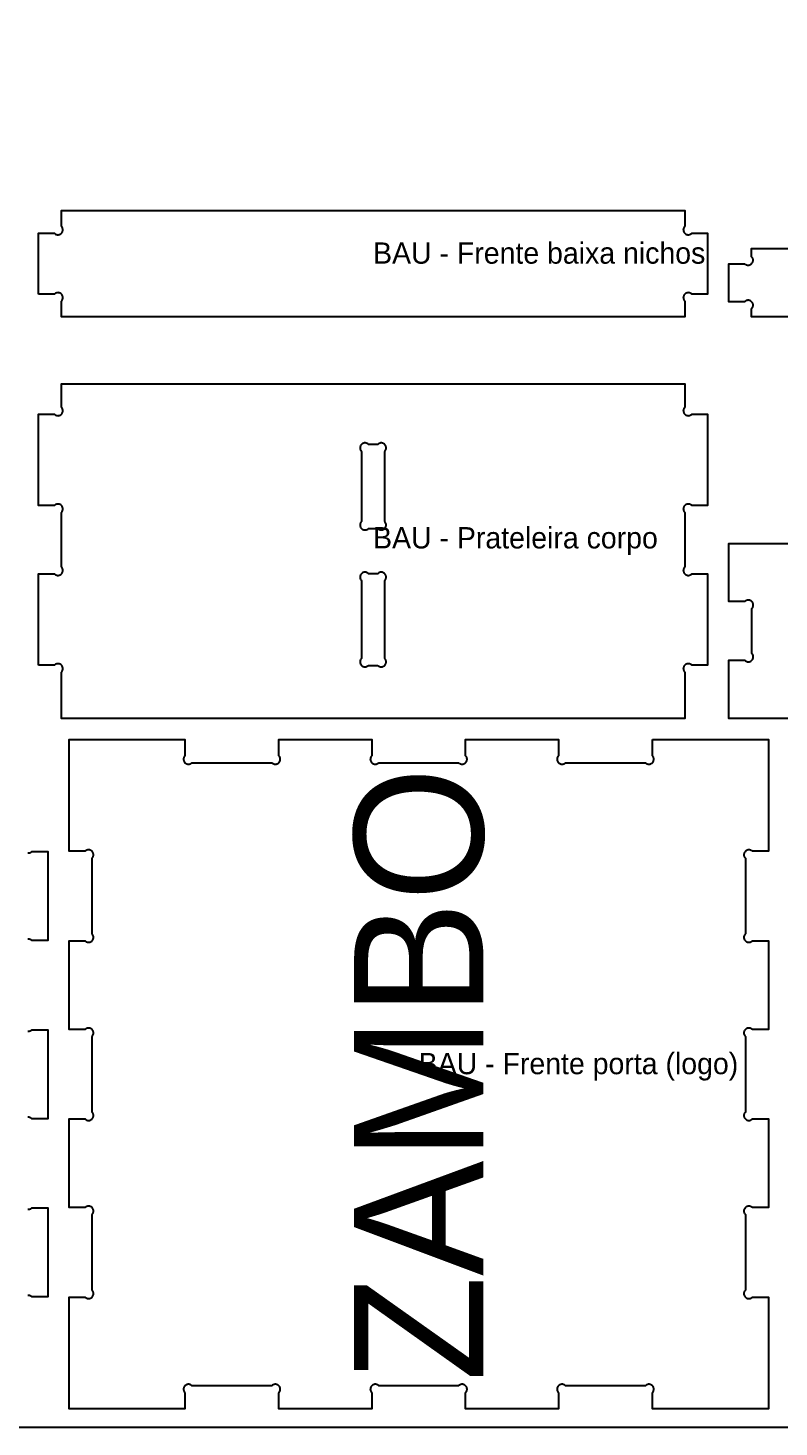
# Model space of a CAD drawing. Header units: millimetres. Extents: x 0 to 2750, y 0 to 1840.
# Drawn here: x 459 to 953, y 0 to 920 of the extents above; entities that cross this region are included whole.
import ezdxf
from ezdxf.enums import TextEntityAlignment as Align

# ---------------------------------------------------------------- set-up
doc = ezdxf.new("R2010")
doc.units = ezdxf.units.MM
for name, color, linetype in [('CHAPA_NAO_CORTAR', 8, 'Continuous'), ('CORTE_EXTERNO', 1, 'Continuous'), ('CORTE_INTERNO', 5, 'Continuous'), ('ETIQUETAS_NAO_CORTAR', 8, 'Continuous'), ('GRAVACAO', 3, 'Continuous')]:
    doc.layers.add(name, color=color, linetype=linetype)

msp = doc.modelspace()

# ---------------------------------------------------------------- linework, layer by layer
at = {"layer": 'CHAPA_NAO_CORTAR'}
msp.add_lwpolyline([(0, 0), (2750, 0), (2750, 1840), (0, 1840)], close=True, dxfattribs=at)
at = {"layer": 'CORTE_EXTERNO'}
for points in [[(466, 745), (466, 785), (476.4, 785), (476.64, 784.79), (476.9, 784.6), (477.17, 784.43), (477.46, 784.3), (477.76, 784.19), (478.07, 784.11), (478.38, 784.06), (478.7, 784.05), (479.02, 784.06), (479.34, 784.11), (479.65, 784.19), (479.95, 784.3), (480.23, 784.43), (480.51, 784.6), (480.76, 784.79), (481, 785), (481.21, 785.24), (481.4, 785.49), (481.57, 785.77), (481.7, 786.05), (481.81, 786.35), (481.89, 786.66), (481.94, 786.98), (481.95, 787.3), (481.94, 787.62), (481.89, 787.93), (481.81, 788.24), (481.7, 788.54), (481.57, 788.83), (481.4, 789.1), (481.21, 789.36), (481, 789.6), (481, 800), (891, 800), (891, 789.6), (890.79, 789.36), (890.6, 789.1), (890.43, 788.83), (890.3, 788.54), (890.19, 788.24), (890.11, 787.93), (890.06, 787.62), (890.05, 787.3), (890.06, 786.98), (890.11, 786.66), (890.19, 786.35), (890.3, 786.05), (890.43, 785.77), (890.6, 785.49), (890.79, 785.24), (891, 785), (891.24, 784.79), (891.49, 784.6), (891.77, 784.43), (892.05, 784.3), (892.35, 784.19), (892.66, 784.11), (892.98, 784.06), (893.3, 784.05), (893.62, 784.06), (893.93, 784.11), (894.24, 784.19), (894.54, 784.3), (894.83, 784.43), (895.1, 784.6), (895.36, 784.79), (895.6, 785), (906, 785), (906, 745), (895.6, 745), (895.36, 745.21), (895.1, 745.4), (894.83, 745.57), (894.54, 745.7), (894.24, 745.81), (893.93, 745.89), (893.62, 745.94), (893.3, 745.95), (892.98, 745.94), (892.66, 745.89), (892.35, 745.81), (892.05, 745.7), (891.77, 745.57), (891.49, 745.4), (891.24, 745.21), (891, 745), (890.79, 744.76), (890.6, 744.51), (890.43, 744.23), (890.3, 743.95), (890.19, 743.65), (890.11, 743.34), (890.06, 743.02), (890.05, 742.7), (890.06, 742.38), (890.11, 742.07), (890.19, 741.76), (890.3, 741.46), (890.43, 741.17), (890.6, 740.9), (890.79, 740.64), (891, 740.4), (891, 730), (481, 730), (481, 740.4), (481.21, 740.64), (481.4, 740.9), (481.57, 741.17), (481.7, 741.46), (481.81, 741.76), (481.89, 742.07), (481.94, 742.38), (481.95, 742.7), (481.94, 743.02), (481.89, 743.34), (481.81, 743.65), (481.7, 743.95), (481.57, 744.23), (481.4, 744.51), (481.21, 744.76), (481, 745), (481, 745), (481, 745), (480.76, 745.21), (480.51, 745.4), (480.23, 745.57), (479.95, 745.7), (479.65, 745.81), (479.34, 745.89), (479.02, 745.94), (478.7, 745.95), (478.38, 745.94), (478.07, 745.89), (477.76, 745.81), (477.46, 745.7), (477.17, 745.57), (476.9, 745.4), (476.64, 745.21), (476.4, 745), (466, 745)], [(466, 501), (466, 561), (476.4, 561), (476.64, 560.79), (476.9, 560.6), (477.17, 560.43), (477.46, 560.3), (477.76, 560.19), (478.07, 560.11), (478.38, 560.06), (478.7, 560.05), (479.02, 560.06), (479.34, 560.11), (479.65, 560.19), (479.95, 560.3), (480.23, 560.43), (480.51, 560.6), (480.76, 560.79), (481, 561), (481.21, 561.24), (481.4, 561.49), (481.57, 561.77), (481.7, 562.05), (481.81, 562.35), (481.89, 562.66), (481.94, 562.98), (481.95, 563.3), (481.94, 563.62), (481.89, 563.93), (481.81, 564.24), (481.7, 564.54), (481.57, 564.83), (481.4, 565.1), (481.21, 565.36), (481, 565.6), (481, 601.4), (481.21, 601.64), (481.4, 601.9), (481.57, 602.17), (481.7, 602.46), (481.81, 602.76), (481.89, 603.07), (481.94, 603.38), (481.95, 603.7), (481.94, 604.02), (481.89, 604.34), (481.81, 604.65), (481.7, 604.95), (481.57, 605.23), (481.4, 605.51), (481.21, 605.76), (481, 606), (481, 606), (480.76, 606.21), (480.51, 606.4), (480.23, 606.57), (479.95, 606.7), (479.65, 606.81), (479.34, 606.89), (479.02, 606.94), (478.7, 606.95), (478.38, 606.94), (478.07, 606.89), (477.76, 606.81), (477.46, 606.7), (477.17, 606.57), (476.9, 606.4), (476.64, 606.21), (476.4, 606), (466, 606), (466, 666), (476.4, 666), (476.64, 665.79), (476.9, 665.6), (477.17, 665.43), (477.46, 665.3), (477.76, 665.19), (478.07, 665.11), (478.38, 665.06), (478.7, 665.05), (479.02, 665.06), (479.34, 665.11), (479.65, 665.19), (479.95, 665.3), (480.23, 665.43), (480.51, 665.6), (480.76, 665.79), (481, 666), (481.21, 666.24), (481.4, 666.49), (481.57, 666.77), (481.7, 667.05), (481.81, 667.35), (481.89, 667.66), (481.94, 667.98), (481.95, 668.3), (481.94, 668.62), (481.89, 668.93), (481.81, 669.24), (481.7, 669.54), (481.57, 669.83), (481.4, 670.1), (481.21, 670.36), (481, 670.6), (481, 686), (891, 686), (891, 670.6), (890.79, 670.36), (890.6, 670.1), (890.43, 669.83), (890.3, 669.54), (890.19, 669.24), (890.11, 668.93), (890.06, 668.62), (890.05, 668.3), (890.06, 667.98), (890.11, 667.66), (890.19, 667.35), (890.3, 667.05), (890.43, 666.77), (890.6, 666.49), (890.79, 666.24), (891, 666), (891.24, 665.79), (891.49, 665.6), (891.77, 665.43), (892.05, 665.3), (892.35, 665.19), (892.66, 665.11), (892.98, 665.06), (893.3, 665.05), (893.62, 665.06), (893.93, 665.11), (894.24, 665.19), (894.54, 665.3), (894.83, 665.43), (895.1, 665.6), (895.36, 665.79), (895.6, 666), (906, 666), (906, 606), (895.6, 606), (895.36, 606.21), (895.1, 606.4), (894.83, 606.57), (894.54, 606.7), (894.24, 606.81), (893.93, 606.89), (893.62, 606.94), (893.3, 606.95), (892.98, 606.94), (892.66, 606.89), (892.35, 606.81), (892.05, 606.7), (891.77, 606.57), (891.49, 606.4), (891.24, 606.21), (891, 606), (890.79, 605.76), (890.6, 605.51), (890.43, 605.23), (890.3, 604.95), (890.19, 604.65), (890.11, 604.34), (890.06, 604.02), (890.05, 603.7), (890.06, 603.38), (890.11, 603.07), (890.19, 602.76), (890.3, 602.46), (890.43, 602.17), (890.6, 601.9), (890.79, 601.64), (891, 601.4), (891, 565.6), (890.79, 565.36), (890.6, 565.1), (890.43, 564.83), (890.3, 564.54), (890.19, 564.24), (890.11, 563.93), (890.06, 563.62), (890.05, 563.3), (890.06, 562.98), (890.11, 562.66), (890.19, 562.35), (890.3, 562.05), (890.43, 561.77), (890.6, 561.49), (890.79, 561.24), (891, 561), (891.24, 560.79), (891.49, 560.6), (891.77, 560.43), (892.05, 560.3), (892.35, 560.19), (892.66, 560.11), (892.98, 560.06), (893.3, 560.05), (893.62, 560.06), (893.93, 560.11), (894.24, 560.19), (894.54, 560.3), (894.83, 560.43), (895.1, 560.6), (895.36, 560.79), (895.6, 561), (906, 561), (906, 501), (895.6, 501), (895.36, 501.21), (895.1, 501.4), (894.83, 501.57), (894.54, 501.7), (894.24, 501.81), (893.93, 501.89), (893.62, 501.94), (893.3, 501.95), (892.98, 501.94), (892.66, 501.89), (892.35, 501.81), (892.05, 501.7), (891.77, 501.57), (891.49, 501.4), (891.24, 501.21), (891, 501), (890.79, 500.76), (890.6, 500.51), (890.43, 500.23), (890.3, 499.95), (890.19, 499.65), (890.11, 499.34), (890.06, 499.02), (890.05, 498.7), (890.06, 498.38), (890.11, 498.07), (890.19, 497.76), (890.3, 497.46), (890.43, 497.17), (890.6, 496.9), (890.79, 496.64), (891, 496.4), (891, 466), (481, 466), (481, 496.4), (481.21, 496.64), (481.4, 496.9), (481.57, 497.17), (481.7, 497.46), (481.81, 497.76), (481.89, 498.07), (481.94, 498.38), (481.95, 498.7), (481.94, 499.02), (481.89, 499.34), (481.81, 499.65), (481.7, 499.95), (481.57, 500.23), (481.4, 500.51), (481.21, 500.76), (481, 501), (481, 501), (480.76, 501.21), (480.51, 501.4), (480.23, 501.57), (479.95, 501.7), (479.65, 501.81), (479.34, 501.89), (479.02, 501.94), (478.7, 501.95), (478.38, 501.94), (478.07, 501.89), (477.76, 501.81), (477.46, 501.7), (477.17, 501.57), (476.9, 501.4), (476.64, 501.21), (476.4, 501), (466, 501)], [(869.72, 452), (946, 452), (946, 378.58), (935.45, 378.58), (935.21, 378.79), (934.95, 378.98), (934.68, 379.15), (934.39, 379.28), (934.09, 379.39), (933.78, 379.47), (933.47, 379.51), (933.15, 379.53), (932.83, 379.51), (932.51, 379.47), (932.2, 379.39), (931.9, 379.28), (931.62, 379.15), (931.34, 378.98), (931.09, 378.79), (930.85, 378.58), (930.64, 378.34), (930.45, 378.09), (930.28, 377.81), (930.15, 377.52), (930.04, 377.22), (929.96, 376.91), (929.91, 376.6), (929.9, 376.28), (929.91, 375.96), (929.96, 375.65), (930.04, 375.34), (930.15, 375.04), (930.28, 374.75), (930.45, 374.47), (930.64, 374.22), (930.85, 373.98), (930.85, 373.98), (930.85, 324.3), (930.85, 324.3), (930.64, 324.07), (930.45, 323.81), (930.28, 323.54), (930.15, 323.25), (930.04, 322.95), (929.96, 322.64), (929.91, 322.32), (929.9, 322.01), (929.91, 321.69), (929.96, 321.37), (930.04, 321.06), (930.15, 320.76), (930.28, 320.47), (930.45, 320.2), (930.64, 319.94), (930.85, 319.71), (931.09, 319.49), (931.34, 319.3), (931.62, 319.14), (931.9, 319), (932.2, 318.9), (932.51, 318.82), (932.83, 318.77), (933.15, 318.76), (933.47, 318.77), (933.78, 318.82), (934.09, 318.9), (934.39, 319), (934.68, 319.14), (934.95, 319.3), (935.21, 319.49), (935.45, 319.71), (946, 319.71), (946, 261.44), (935.45, 261.44), (935.21, 261.65), (934.95, 261.84), (934.68, 262), (934.39, 262.14), (934.09, 262.25), (933.78, 262.33), (933.47, 262.37), (933.15, 262.39), (932.83, 262.37), (932.51, 262.33), (932.2, 262.25), (931.9, 262.14), (931.62, 262), (931.34, 261.84), (931.09, 261.65), (930.85, 261.44), (930.64, 261.2), (930.45, 260.94), (930.28, 260.67), (930.15, 260.38), (930.04, 260.08), (929.96, 259.77), (929.91, 259.46), (929.9, 259.14), (929.91, 258.82), (929.96, 258.5), (930.04, 258.19), (930.15, 257.89), (930.28, 257.61), (930.45, 257.33), (930.64, 257.08), (930.85, 256.84), (930.85, 256.84), (930.85, 207.16), (930.85, 207.16), (930.64, 206.92), (930.45, 206.67), (930.28, 206.39), (930.15, 206.11), (930.04, 205.81), (929.96, 205.5), (929.91, 205.18), (929.9, 204.86), (929.91, 204.54), (929.96, 204.23), (930.04, 203.92), (930.15, 203.62), (930.28, 203.33), (930.45, 203.06), (930.64, 202.8), (930.85, 202.56), (931.09, 202.35), (931.34, 202.16), (931.62, 202), (931.9, 201.86), (932.2, 201.75), (932.51, 201.67), (932.83, 201.63), (933.15, 201.61), (933.47, 201.63), (933.78, 201.67), (934.09, 201.75), (934.39, 201.86), (934.68, 202), (934.95, 202.16), (935.21, 202.35), (935.45, 202.56), (946, 202.56), (946, 144.29), (935.45, 144.29), (935.21, 144.51), (934.95, 144.7), (934.68, 144.86), (934.39, 145), (934.09, 145.1), (933.78, 145.18), (933.47, 145.23), (933.15, 145.24), (932.83, 145.23), (932.51, 145.18), (932.2, 145.1), (931.9, 145), (931.62, 144.86), (931.34, 144.7), (931.09, 144.51), (930.85, 144.29), (930.64, 144.06), (930.45, 143.8), (930.28, 143.53), (930.15, 143.24), (930.04, 142.94), (929.96, 142.63), (929.91, 142.31), (929.9, 141.99), (929.91, 141.68), (929.96, 141.36), (930.04, 141.05), (930.15, 140.75), (930.28, 140.46), (930.45, 140.19), (930.64, 139.93), (930.85, 139.7), (930.85, 139.7), (930.85, 90.02), (930.85, 90.02), (930.64, 89.78), (930.45, 89.53), (930.28, 89.25), (930.15, 88.96), (930.04, 88.66), (929.96, 88.35), (929.91, 88.04), (929.9, 87.72), (929.91, 87.4), (929.96, 87.09), (930.04, 86.78), (930.15, 86.48), (930.28, 86.19), (930.45, 85.91), (930.64, 85.66), (930.85, 85.42), (931.09, 85.21), (931.34, 85.02), (931.62, 84.85), (931.9, 84.72), (932.2, 84.61), (932.51, 84.53), (932.83, 84.49), (933.15, 84.47), (933.47, 84.49), (933.78, 84.53), (934.09, 84.61), (934.39, 84.72), (934.68, 84.85), (934.95, 85.02), (935.21, 85.21), (935.45, 85.42), (946, 85.42), (946, 12), (869.72, 12), (869.72, 22.55), (869.94, 22.79), (870.13, 23.05), (870.29, 23.32), (870.43, 23.61), (870.53, 23.91), (870.61, 24.22), (870.66, 24.53), (870.67, 24.85), (870.66, 25.17), (870.61, 25.49), (870.53, 25.8), (870.43, 26.1), (870.29, 26.38), (870.13, 26.66), (869.94, 26.91), (869.72, 27.15), (869.49, 27.36), (869.23, 27.55), (868.96, 27.72), (868.67, 27.85), (868.37, 27.96), (868.06, 28.04), (867.74, 28.09), (867.42, 28.1), (867.1, 28.09), (866.79, 28.04), (866.48, 27.96), (866.18, 27.85), (865.89, 27.72), (865.62, 27.55), (865.36, 27.36), (865.13, 27.15), (812.59, 27.15), (812.59, 27.15), (812.35, 27.36), (812.1, 27.55), (811.82, 27.72), (811.53, 27.85), (811.23, 27.96), (810.92, 28.04), (810.61, 28.09), (810.29, 28.1), (809.97, 28.09), (809.66, 28.04), (809.35, 27.96), (809.05, 27.85), (808.76, 27.72), (808.49, 27.55), (808.23, 27.36), (807.99, 27.15), (807.78, 26.91), (807.59, 26.66), (807.42, 26.38), (807.29, 26.1), (807.18, 25.8), (807.1, 25.49), (807.06, 25.17), (807.04, 24.85), (807.06, 24.53), (807.1, 24.22), (807.18, 23.91), (807.29, 23.61), (807.42, 23.32), (807.59, 23.05), (807.78, 22.79), (807.99, 22.55), (807.99, 12), (746.86, 12), (746.86, 22.55), (747.08, 22.79), (747.27, 23.05), (747.43, 23.32), (747.57, 23.61), (747.68, 23.91), (747.75, 24.22), (747.8, 24.53), (747.82, 24.85), (747.8, 25.17), (747.75, 25.49), (747.68, 25.8), (747.57, 26.1), (747.43, 26.38), (747.27, 26.66), (747.08, 26.91), (746.86, 27.15), (746.63, 27.36), (746.37, 27.55), (746.1, 27.72), (745.81, 27.85), (745.51, 27.96), (745.2, 28.04), (744.88, 28.09), (744.57, 28.1), (744.25, 28.09), (743.93, 28.04), (743.62, 27.96), (743.32, 27.85), (743.03, 27.72), (742.76, 27.55), (742.5, 27.36), (742.27, 27.15), (689.73, 27.15), (689.73, 27.15), (689.5, 27.36), (689.24, 27.55), (688.97, 27.72), (688.68, 27.85), (688.38, 27.96), (688.07, 28.04), (687.75, 28.09), (687.43, 28.1), (687.12, 28.09), (686.8, 28.04), (686.49, 27.96), (686.19, 27.85), (685.9, 27.72), (685.63, 27.55), (685.37, 27.36), (685.14, 27.15), (684.92, 26.91), (684.73, 26.66), (684.57, 26.38), (684.43, 26.1), (684.32, 25.8), (684.25, 25.49), (684.2, 25.17), (684.18, 24.85), (684.2, 24.53), (684.25, 24.22), (684.32, 23.91), (684.43, 23.61), (684.57, 23.32), (684.73, 23.05), (684.92, 22.79), (685.14, 22.55), (685.14, 12), (624.01, 12), (624.01, 22.55), (624.22, 22.79), (624.41, 23.05), (624.58, 23.32), (624.71, 23.61), (624.82, 23.91), (624.9, 24.22), (624.94, 24.53), (624.96, 24.85), (624.94, 25.17), (624.9, 25.49), (624.82, 25.8), (624.71, 26.1), (624.58, 26.38), (624.41, 26.66), (624.22, 26.91), (624.01, 27.15), (623.77, 27.36), (623.51, 27.55), (623.24, 27.72), (622.95, 27.85), (622.65, 27.96), (622.34, 28.04), (622.03, 28.09), (621.71, 28.1), (621.39, 28.09), (621.08, 28.04), (620.77, 27.96), (620.47, 27.85), (620.18, 27.72), (619.9, 27.55), (619.65, 27.36), (619.41, 27.15), (566.87, 27.15), (566.87, 27.15), (566.64, 27.36), (566.38, 27.55), (566.11, 27.72), (565.82, 27.85), (565.52, 27.96), (565.21, 28.04), (564.9, 28.09), (564.58, 28.1), (564.26, 28.09), (563.94, 28.04), (563.63, 27.96), (563.33, 27.85), (563.04, 27.72), (562.77, 27.55), (562.51, 27.36), (562.28, 27.15), (562.06, 26.91), (561.87, 26.66), (561.71, 26.38), (561.57, 26.1), (561.47, 25.8), (561.39, 25.49), (561.34, 25.17), (561.33, 24.85), (561.34, 24.53), (561.39, 24.22), (561.47, 23.91), (561.57, 23.61), (561.71, 23.32), (561.87, 23.05), (562.06, 22.79), (562.28, 22.55), (562.28, 12), (486, 12), (486, 85.42), (496.55, 85.42), (496.79, 85.21), (497.05, 85.02), (497.32, 84.85), (497.61, 84.72), (497.91, 84.61), (498.22, 84.53), (498.53, 84.49), (498.85, 84.47), (499.17, 84.49), (499.49, 84.53), (499.8, 84.61), (500.1, 84.72), (500.38, 84.85), (500.66, 85.02), (500.91, 85.21), (501.15, 85.42), (501.36, 85.66), (501.55, 85.91), (501.72, 86.19), (501.85, 86.48), (501.96, 86.78), (502.04, 87.09), (502.09, 87.4), (502.1, 87.72), (502.09, 88.04), (502.04, 88.35), (501.96, 88.66), (501.85, 88.96), (501.72, 89.25), (501.55, 89.53), (501.36, 89.78), (501.15, 90.02), (501.15, 139.7), (501.36, 139.93), (501.55, 140.19), (501.72, 140.46), (501.85, 140.75), (501.96, 141.05), (502.04, 141.36), (502.09, 141.68), (502.1, 141.99), (502.09, 142.31), (502.04, 142.63), (501.96, 142.94), (501.85, 143.24), (501.72, 143.53), (501.55, 143.8), (501.36, 144.06), (501.15, 144.29), (500.91, 144.51), (500.66, 144.7), (500.38, 144.86), (500.1, 145), (499.8, 145.1), (499.49, 145.18), (499.17, 145.23), (498.85, 145.24), (498.53, 145.23), (498.22, 145.18), (497.91, 145.1), (497.61, 145), (497.32, 144.86), (497.05, 144.7), (496.79, 144.51), (496.55, 144.29), (486, 144.29), (486, 202.56), (496.55, 202.56), (496.79, 202.35), (497.05, 202.16), (497.32, 202), (497.61, 201.86), (497.91, 201.75), (498.22, 201.67), (498.53, 201.63), (498.85, 201.61), (499.17, 201.63), (499.49, 201.67), (499.8, 201.75), (500.1, 201.86), (500.38, 202), (500.66, 202.16), (500.91, 202.35), (501.15, 202.56), (501.36, 202.8), (501.55, 203.06), (501.72, 203.33), (501.85, 203.62), (501.96, 203.92), (502.04, 204.23), (502.09, 204.54), (502.1, 204.86), (502.09, 205.18), (502.04, 205.5), (501.96, 205.81), (501.85, 206.11), (501.72, 206.39), (501.55, 206.67), (501.36, 206.92), (501.15, 207.16), (501.15, 256.84), (501.36, 257.08), (501.55, 257.33), (501.72, 257.61), (501.85, 257.89), (501.96, 258.19), (502.04, 258.5), (502.09, 258.82), (502.1, 259.14), (502.09, 259.46), (502.04, 259.77), (501.96, 260.08), (501.85, 260.38), (501.72, 260.67), (501.55, 260.94), (501.36, 261.2), (501.15, 261.44), (500.91, 261.65), (500.66, 261.84), (500.38, 262), (500.1, 262.14), (499.8, 262.25), (499.49, 262.33), (499.17, 262.37), (498.85, 262.39), (498.53, 262.37), (498.22, 262.33), (497.91, 262.25), (497.61, 262.14), (497.32, 262), (497.05, 261.84), (496.79, 261.65), (496.55, 261.44), (486, 261.44), (486, 319.71), (496.55, 319.71), (496.79, 319.49), (497.05, 319.3), (497.32, 319.14), (497.61, 319), (497.91, 318.9), (498.22, 318.82), (498.53, 318.77), (498.85, 318.76), (499.17, 318.77), (499.49, 318.82), (499.8, 318.9), (500.1, 319), (500.38, 319.14), (500.66, 319.3), (500.91, 319.49), (501.15, 319.71), (501.36, 319.94), (501.55, 320.2), (501.72, 320.47), (501.85, 320.76), (501.96, 321.06), (502.04, 321.37), (502.09, 321.69), (502.1, 322.01), (502.09, 322.32), (502.04, 322.64), (501.96, 322.95), (501.85, 323.25), (501.72, 323.54), (501.55, 323.81), (501.36, 324.07), (501.15, 324.3), (501.15, 373.98), (501.36, 374.22), (501.55, 374.47), (501.72, 374.75), (501.85, 375.04), (501.96, 375.34), (502.04, 375.65), (502.09, 375.96), (502.1, 376.28), (502.09, 376.6), (502.04, 376.91), (501.96, 377.22), (501.85, 377.52), (501.72, 377.81), (501.55, 378.09), (501.36, 378.34), (501.15, 378.58), (500.91, 378.79), (500.66, 378.98), (500.38, 379.15), (500.1, 379.28), (499.8, 379.39), (499.49, 379.47), (499.17, 379.51), (498.85, 379.53), (498.53, 379.51), (498.22, 379.47), (497.91, 379.39), (497.61, 379.28), (497.32, 379.15), (497.05, 378.98), (496.79, 378.79), (496.55, 378.58), (486, 378.58), (486, 452), (562.28, 452), (562.28, 441.45), (562.06, 441.21), (561.87, 440.95), (561.71, 440.68), (561.57, 440.39), (561.47, 440.09), (561.39, 439.78), (561.34, 439.47), (561.33, 439.15), (561.34, 438.83), (561.39, 438.51), (561.47, 438.2), (561.57, 437.9), (561.71, 437.62), (561.87, 437.34), (562.06, 437.09), (562.28, 436.85), (562.51, 436.64), (562.77, 436.45), (563.04, 436.28), (563.33, 436.15), (563.63, 436.04), (563.94, 435.96), (564.26, 435.91), (564.58, 435.9), (564.9, 435.91), (565.21, 435.96), (565.52, 436.04), (565.82, 436.15), (566.11, 436.28), (566.38, 436.45), (566.64, 436.64), (566.87, 436.85), (619.41, 436.85), (619.65, 436.64), (619.9, 436.45), (620.18, 436.28), (620.47, 436.15), (620.77, 436.04), (621.08, 435.96), (621.39, 435.91), (621.71, 435.9), (622.03, 435.91), (622.34, 435.96), (622.65, 436.04), (622.95, 436.15), (623.24, 436.28), (623.51, 436.45), (623.77, 436.64), (624.01, 436.85), (624.22, 437.09), (624.41, 437.34), (624.58, 437.62), (624.71, 437.9), (624.82, 438.2), (624.9, 438.51), (624.94, 438.83), (624.96, 439.15), (624.94, 439.47), (624.9, 439.78), (624.82, 440.09), (624.71, 440.39), (624.58, 440.68), (624.41, 440.95), (624.22, 441.21), (624.01, 441.45), (624.01, 452), (685.14, 452), (685.14, 441.45), (684.92, 441.21), (684.73, 440.95), (684.57, 440.68), (684.43, 440.39), (684.32, 440.09), (684.25, 439.78), (684.2, 439.47), (684.18, 439.15), (684.2, 438.83), (684.25, 438.51), (684.32, 438.2), (684.43, 437.9), (684.57, 437.62), (684.73, 437.34), (684.92, 437.09), (685.14, 436.85), (685.37, 436.64), (685.63, 436.45), (685.9, 436.28), (686.19, 436.15), (686.49, 436.04), (686.8, 435.96), (687.12, 435.91), (687.43, 435.9), (687.75, 435.91), (688.07, 435.96), (688.38, 436.04), (688.68, 436.15), (688.97, 436.28), (689.24, 436.45), (689.5, 436.64), (689.73, 436.85), (742.27, 436.85), (742.5, 436.64), (742.76, 436.45), (743.03, 436.28), (743.32, 436.15), (743.62, 436.04), (743.93, 435.96), (744.25, 435.91), (744.57, 435.9), (744.88, 435.91), (745.2, 435.96), (745.51, 436.04), (745.81, 436.15), (746.1, 436.28), (746.37, 436.45), (746.63, 436.64), (746.86, 436.85), (747.08, 437.09), (747.27, 437.34), (747.43, 437.62), (747.57, 437.9), (747.68, 438.2), (747.75, 438.51), (747.8, 438.83), (747.82, 439.15), (747.8, 439.47), (747.75, 439.78), (747.68, 440.09), (747.57, 440.39), (747.43, 440.68), (747.27, 440.95), (747.08, 441.21), (746.86, 441.45), (746.86, 452), (807.99, 452), (807.99, 441.45), (807.78, 441.21), (807.59, 440.95), (807.42, 440.68), (807.29, 440.39), (807.18, 440.09), (807.1, 439.78), (807.06, 439.47), (807.04, 439.15), (807.06, 438.83), (807.1, 438.51), (807.18, 438.2), (807.29, 437.9), (807.42, 437.62), (807.59, 437.34), (807.78, 437.09), (807.99, 436.85), (808.23, 436.64), (808.49, 436.45), (808.76, 436.28), (809.05, 436.15), (809.35, 436.04), (809.66, 435.96), (809.97, 435.91), (810.29, 435.9), (810.61, 435.91), (810.92, 435.96), (811.23, 436.04), (811.53, 436.15), (811.82, 436.28), (812.1, 436.45), (812.35, 436.64), (812.59, 436.85), (865.13, 436.85), (865.36, 436.64), (865.62, 436.45), (865.89, 436.28), (866.18, 436.15), (866.48, 436.04), (866.79, 435.96), (867.1, 435.91), (867.42, 435.9), (867.74, 435.91), (868.06, 435.96), (868.37, 436.04), (868.67, 436.15), (868.96, 436.28), (869.23, 436.45), (869.49, 436.64), (869.72, 436.85), (869.94, 437.09), (870.13, 437.34), (870.29, 437.62), (870.43, 437.9), (870.53, 438.2), (870.61, 438.51), (870.66, 438.83), (870.67, 439.15), (870.66, 439.47), (870.61, 439.78), (870.53, 440.09), (870.43, 440.39), (870.29, 440.68), (870.13, 440.95), (869.94, 441.21), (869.72, 441.45), (869.72, 452)]]:
    msp.add_lwpolyline(points, close=True, dxfattribs=at)
for points in [[(1345, 730), (935, 730), (935, 735.4), (935.21, 735.64), (935.4, 735.9), (935.57, 736.17), (935.7, 736.46), (935.81, 736.76), (935.89, 737.07), (935.94, 737.38), (935.95, 737.7), (935.94, 738.02), (935.89, 738.34), (935.81, 738.65), (935.7, 738.95), (935.57, 739.23), (935.4, 739.51), (935.21, 739.76), (935, 740), (935, 740), (935, 740), (934.76, 740.21), (934.51, 740.4), (934.23, 740.57), (933.95, 740.7), (933.65, 740.81), (933.34, 740.89), (933.02, 740.94), (932.7, 740.95), (932.38, 740.94), (932.07, 740.89), (931.76, 740.81), (931.46, 740.7), (931.17, 740.57), (930.9, 740.4), (930.64, 740.21), (930.4, 740), (920, 740), (920, 740), (920, 765), (930.4, 765), (930.64, 764.79), (930.9, 764.6), (931.17, 764.43), (931.46, 764.3), (931.76, 764.19), (932.07, 764.11), (932.38, 764.06), (932.7, 764.05), (933.02, 764.06), (933.34, 764.11), (933.65, 764.19), (933.95, 764.3), (934.23, 764.43), (934.51, 764.6), (934.76, 764.79), (935, 765), (935.21, 765.24), (935.4, 765.49), (935.57, 765.77), (935.7, 766.05), (935.81, 766.35), (935.89, 766.66), (935.94, 766.98), (935.95, 767.3), (935.94, 767.62), (935.89, 767.93), (935.81, 768.24), (935.7, 768.54), (935.57, 768.83), (935.4, 769.1), (935.21, 769.36), (935, 769.6), (935, 775), (1345, 775)], [(1380, 466), (920, 466), (920, 504.18), (930.55, 504.18), (930.79, 503.97), (931.05, 503.78), (931.32, 503.62), (931.61, 503.48), (931.91, 503.37), (932.22, 503.29), (932.53, 503.25), (932.85, 503.23), (933.17, 503.25), (933.49, 503.29), (933.8, 503.37), (934.1, 503.48), (934.38, 503.62), (934.66, 503.78), (934.91, 503.97), (935.15, 504.18), (935.36, 504.42), (935.55, 504.68), (935.72, 504.95), (935.85, 505.24), (935.96, 505.54), (936.04, 505.85), (936.09, 506.16), (936.1, 506.48), (936.09, 506.8), (936.04, 507.12), (935.96, 507.42), (935.85, 507.73), (935.72, 508.01), (935.55, 508.29), (935.36, 508.54), (935.15, 508.78), (935.15, 538.22), (935.36, 538.46), (935.55, 538.71), (935.72, 538.99), (935.85, 539.27), (935.96, 539.58), (936.04, 539.88), (936.09, 540.2), (936.1, 540.52), (936.09, 540.84), (936.04, 541.15), (935.96, 541.46), (935.85, 541.76), (935.72, 542.05), (935.55, 542.32), (935.36, 542.58), (935.15, 542.82), (934.91, 543.03), (934.66, 543.22), (934.38, 543.38), (934.1, 543.52), (933.8, 543.63), (933.49, 543.71), (933.17, 543.75), (932.85, 543.77), (932.53, 543.75), (932.22, 543.71), (931.91, 543.63), (931.61, 543.52), (931.32, 543.38), (931.05, 543.22), (930.79, 543.03), (930.55, 542.82), (920, 542.82), (920, 581), (991.83, 581)], [(458.98, 377.49), (459.3, 377.48), (459.62, 377.49), (459.93, 377.54), (460.24, 377.62), (460.54, 377.72), (460.83, 377.86), (461.1, 378.02), (461.36, 378.21), (461.6, 378.43), (472, 378.43), (472, 319.86), (461.6, 319.86), (461.36, 320.07), (461.1, 320.26), (460.83, 320.43), (460.54, 320.56), (460.24, 320.67), (459.93, 320.75), (459.62, 320.79), (459.3, 320.81), (458.98, 320.79)], [(458.98, 260.35), (459.3, 260.33), (459.62, 260.35), (459.93, 260.4), (460.24, 260.47), (460.54, 260.58), (460.83, 260.72), (461.1, 260.88), (461.36, 261.07), (461.6, 261.29), (472, 261.29), (472, 202.71), (461.6, 202.71), (461.36, 202.93), (461.1, 203.12), (460.83, 203.28), (460.54, 203.42), (460.24, 203.53), (459.93, 203.6), (459.62, 203.65), (459.3, 203.67), (458.98, 203.65)], [(458.98, 143.21), (459.3, 143.19), (459.62, 143.21), (459.93, 143.25), (460.24, 143.33), (460.54, 143.44), (460.83, 143.57), (461.1, 143.74), (461.36, 143.93), (461.6, 144.14), (472, 144.14), (472, 85.57), (461.6, 85.57), (461.36, 85.79), (461.1, 85.98), (460.83, 86.14), (460.54, 86.28), (460.24, 86.38), (459.93, 86.46), (459.62, 86.51), (459.3, 86.52), (458.98, 86.51)]]:
    msp.add_lwpolyline(points, dxfattribs=at)
at = {"layer": 'CORTE_INTERNO'}
for points in [[(689.05, 590.85), (689.29, 590.64), (689.55, 590.45), (689.82, 590.28), (690.11, 590.15), (690.41, 590.04), (690.72, 589.96), (691.03, 589.91), (691.35, 589.9), (691.67, 589.91), (691.99, 589.96), (692.3, 590.04), (692.6, 590.15), (692.88, 590.28), (693.16, 590.45), (693.41, 590.64), (693.65, 590.85), (693.86, 591.09), (694.05, 591.34), (694.22, 591.62), (694.35, 591.9), (694.46, 592.2), (694.54, 592.51), (694.59, 592.83), (694.6, 593.15), (694.59, 593.47), (694.54, 593.78), (694.46, 594.09), (694.35, 594.39), (694.22, 594.68), (694.05, 594.95), (693.86, 595.21), (693.65, 595.45), (693.65, 641.55), (693.86, 641.79), (694.05, 642.05), (694.22, 642.32), (694.35, 642.61), (694.46, 642.91), (694.54, 643.22), (694.59, 643.53), (694.6, 643.85), (694.59, 644.17), (694.54, 644.49), (694.46, 644.8), (694.35, 645.1), (694.22, 645.38), (694.05, 645.66), (693.86, 645.91), (693.65, 646.15), (693.41, 646.36), (693.16, 646.55), (692.88, 646.72), (692.6, 646.85), (692.3, 646.96), (691.99, 647.04), (691.67, 647.09), (691.35, 647.1), (691.03, 647.09), (690.72, 647.04), (690.41, 646.96), (690.11, 646.85), (689.82, 646.72), (689.55, 646.55), (689.29, 646.36), (689.05, 646.15), (682.95, 646.15), (682.71, 646.36), (682.45, 646.55), (682.18, 646.72), (681.89, 646.85), (681.59, 646.96), (681.28, 647.04), (680.97, 647.09), (680.65, 647.1), (680.33, 647.09), (680.01, 647.04), (679.7, 646.96), (679.4, 646.85), (679.12, 646.72), (678.84, 646.55), (678.59, 646.36), (678.35, 646.15), (678.14, 645.91), (677.95, 645.66), (677.78, 645.38), (677.65, 645.1), (677.54, 644.8), (677.46, 644.49), (677.41, 644.17), (677.4, 643.85), (677.41, 643.53), (677.46, 643.22), (677.54, 642.91), (677.65, 642.61), (677.78, 642.32), (677.95, 642.05), (678.14, 641.79), (678.35, 641.55), (678.35, 595.45), (678.14, 595.21), (677.95, 594.95), (677.78, 594.68), (677.65, 594.39), (677.54, 594.09), (677.46, 593.78), (677.41, 593.47), (677.4, 593.15), (677.41, 592.83), (677.46, 592.51), (677.54, 592.2), (677.65, 591.9), (677.78, 591.62), (677.95, 591.34), (678.14, 591.09), (678.35, 590.85), (678.59, 590.64), (678.84, 590.45), (679.12, 590.28), (679.4, 590.15), (679.7, 590.04), (680.01, 589.96), (680.33, 589.91), (680.65, 589.9), (680.97, 589.91), (681.28, 589.96), (681.59, 590.04), (681.89, 590.15), (682.18, 590.28), (682.45, 590.45), (682.71, 590.64), (682.95, 590.85), (689.05, 590.85)], [(689.05, 500.85), (689.29, 500.64), (689.55, 500.45), (689.82, 500.28), (690.11, 500.15), (690.41, 500.04), (690.72, 499.96), (691.03, 499.91), (691.35, 499.9), (691.67, 499.91), (691.99, 499.96), (692.3, 500.04), (692.6, 500.15), (692.88, 500.28), (693.16, 500.45), (693.41, 500.64), (693.65, 500.85), (693.86, 501.09), (694.05, 501.34), (694.22, 501.62), (694.35, 501.9), (694.46, 502.2), (694.54, 502.51), (694.59, 502.83), (694.6, 503.15), (694.59, 503.47), (694.54, 503.78), (694.46, 504.09), (694.35, 504.39), (694.22, 504.68), (694.05, 504.95), (693.86, 505.21), (693.65, 505.45), (693.65, 556.55), (693.86, 556.79), (694.05, 557.05), (694.22, 557.32), (694.35, 557.61), (694.46, 557.91), (694.54, 558.22), (694.59, 558.53), (694.6, 558.85), (694.59, 559.17), (694.54, 559.49), (694.46, 559.8), (694.35, 560.1), (694.22, 560.38), (694.05, 560.66), (693.86, 560.91), (693.65, 561.15), (693.41, 561.36), (693.16, 561.55), (692.88, 561.72), (692.6, 561.85), (692.3, 561.96), (691.99, 562.04), (691.67, 562.09), (691.35, 562.1), (691.03, 562.09), (690.72, 562.04), (690.41, 561.96), (690.11, 561.85), (689.82, 561.72), (689.55, 561.55), (689.29, 561.36), (689.05, 561.15), (682.95, 561.15), (682.71, 561.36), (682.45, 561.55), (682.18, 561.72), (681.89, 561.85), (681.59, 561.96), (681.28, 562.04), (680.97, 562.09), (680.65, 562.1), (680.33, 562.09), (680.01, 562.04), (679.7, 561.96), (679.4, 561.85), (679.12, 561.72), (678.84, 561.55), (678.59, 561.36), (678.35, 561.15), (678.14, 560.91), (677.95, 560.66), (677.78, 560.38), (677.65, 560.1), (677.54, 559.8), (677.46, 559.49), (677.41, 559.17), (677.4, 558.85), (677.41, 558.53), (677.46, 558.22), (677.54, 557.91), (677.65, 557.61), (677.78, 557.32), (677.95, 557.05), (678.14, 556.79), (678.35, 556.55), (678.35, 505.45), (678.14, 505.21), (677.95, 504.95), (677.78, 504.68), (677.65, 504.39), (677.54, 504.09), (677.46, 503.78), (677.41, 503.47), (677.4, 503.15), (677.41, 502.83), (677.46, 502.51), (677.54, 502.2), (677.65, 501.9), (677.78, 501.62), (677.95, 501.34), (678.14, 501.09), (678.35, 500.85), (678.59, 500.64), (678.84, 500.45), (679.12, 500.28), (679.4, 500.15), (679.7, 500.04), (680.01, 499.96), (680.33, 499.91), (680.65, 499.9), (680.97, 499.91), (681.28, 499.96), (681.59, 500.04), (681.89, 500.15), (682.18, 500.28), (682.45, 500.45), (682.71, 500.64), (682.95, 500.85), (689.05, 500.85)]]:
    msp.add_lwpolyline(points, close=True, dxfattribs=at)

# ---------------------------------------------------------------- texts
at = {"layer": 'ETIQUETAS_NAO_CORTAR'}
for s, p in [('BAU - Frente baixa nichos', (686, 765)), ('BAU - Prateleira corpo', (686, 577.75)), ('BAU - Frente porta (logo)', (716, 232))]:
    msp.add_text(s, height=14, dxfattribs=at).set_placement(p)
at = {"layer": 'GRAVACAO'}
msp.add_text('ZAMBO', height=85, rotation=90, dxfattribs=at).set_placement((716, 232), align=Align.MIDDLE_CENTER)

doc.saveas('drawing.dxf')
